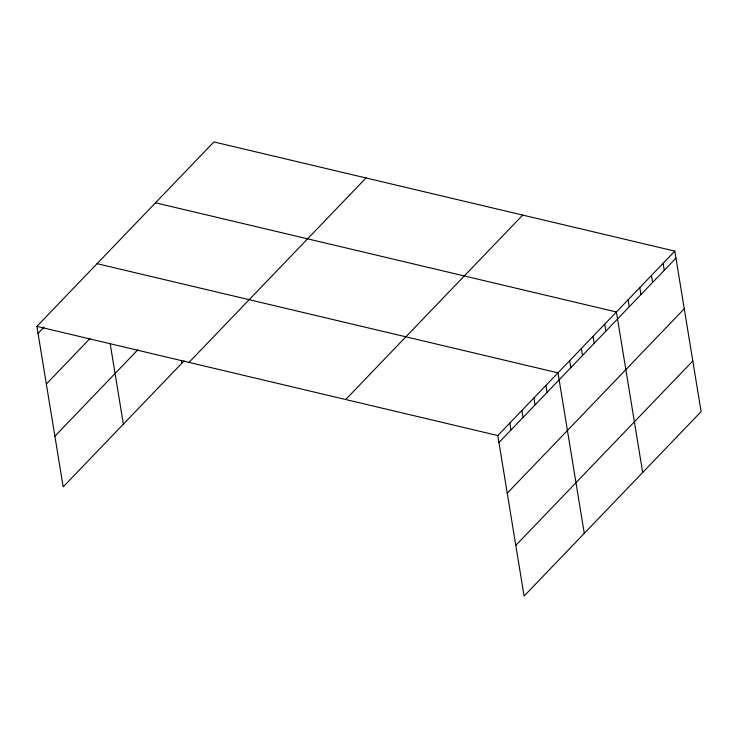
<?xml version="1.0" encoding="UTF-8"?>
<svg xmlns="http://www.w3.org/2000/svg" width="738" height="738" viewBox="0 0 738 738"><rect width="100%" height="100%" fill="white"/><g stroke="black" fill="none" stroke-linecap="round" stroke-linejoin="round"><path stroke-width="1.11" d="M184.113 360.873L63.182 486.886L36.9 326.371L213.909 141.936L674.818 251.114L701.1 411.629L524.091 596.064L497.809 435.558L674.818 251.114M38.044 333.364L44.059 327.091M46.337 384.028L89.971 338.558M54.889 436.223L137.655 349.978M189.002 362.404L366.011 177.969M345.707 399.526L522.716 215.09M498.953 442.551L675.962 258.106M507.246 493.205L684.255 308.77M515.797 545.4L692.807 360.965M155.497 202.802L616.405 311.98L642.687 472.495M97.084 263.669L557.993 372.847L584.275 533.353M36.9 326.371L497.809 435.558M663.13 263.291L664.274 270.283M651.451 275.459L652.595 282.451M639.772 287.635L640.916 294.628M628.084 299.812L629.228 306.796M604.717 324.157L605.861 331.15M593.038 336.325L594.182 343.318M581.36 348.502L582.503 355.495M569.671 360.67L570.815 367.662M545.954 385.384L547.098 392.376M533.915 397.93L535.059 404.922M521.877 410.476L523.03 417.459M509.847 423.012L510.991 430.005M181.41 361.057L181.779 363.308M110.239 344.009L123.366 424.175"/></g></svg>
